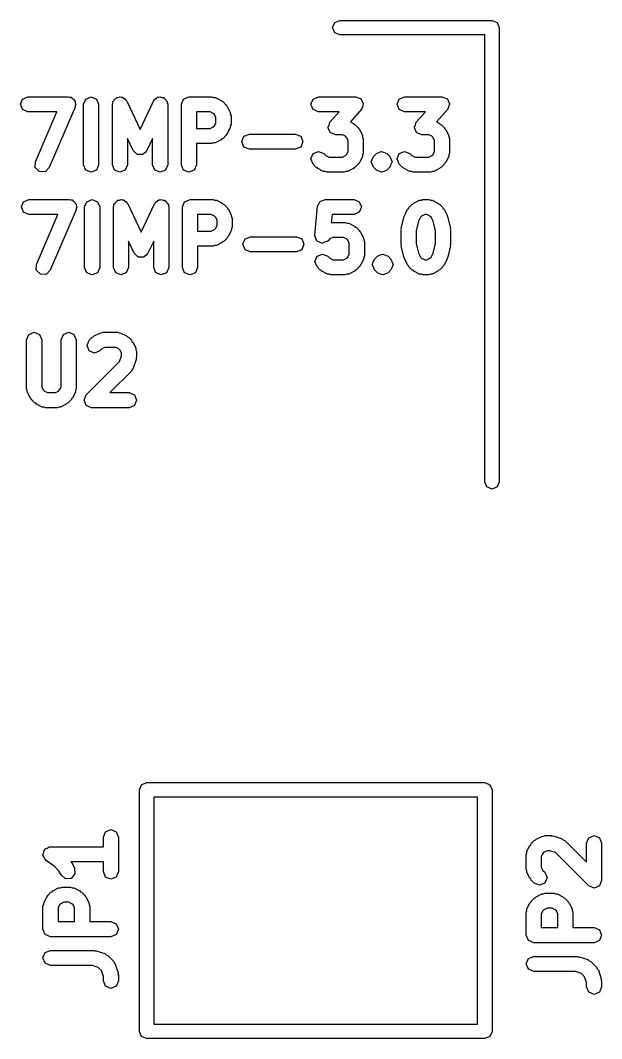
# Model space of a CAD drawing. Extents: x 111.8 to 136.4, y -131 to -94.3.
# Drawn here: x 123.95 to 128.77, y -119.83 to -111.41 of the extents above; entities that cross this region are included whole.
import ezdxf

# ---------------------------------------------------------------- set-up
doc = ezdxf.new("R2010")
doc.units = 0
doc.layers.add('BLACK', color=7, linetype='CONTINUOUS')

msp = doc.modelspace()

# ---------------------------------------------------------------- linework, layer by layer
at = {"layer": 'BLACK', "linetype": 'CONTINUOUS'}
for p, q in [((126.54, -111.465), (126.558, -111.423)), ((126.558, -111.423), (126.6, -111.405)), ((126.6, -111.405), (127.86, -111.405)), ((127.86, -111.405), (127.902, -111.423)), ((127.902, -111.423), (127.92, -111.465)), ((126.558, -111.507), (126.54, -111.465)), ((126.6, -111.525), (126.558, -111.507)), ((127.8, -111.525), (126.6, -111.525)), ((127.8, -115.225), (127.8, -111.525)), ((127.92, -111.465), (127.92, -115.225)), ((123.955, -112.1), (123.973, -112.056)), ((123.973, -112.144), (123.955, -112.1)), ((123.973, -112.056), (124.017, -112.037)), ((124.017, -112.037), (124.351, -112.037)), ((124.351, -112.037), (124.362, -112.042)), ((124.362, -112.042), (124.375, -112.042)), ((124.375, -112.042), (124.384, -112.051)), ((124.384, -112.051), (124.395, -112.056)), ((124.395, -112.056), (124.4, -112.067)), ((124.4, -112.067), (124.409, -112.077)), ((124.409, -112.077), (124.408, -112.089)), ((124.408, -112.089), (124.413, -112.1)), ((124.413, -112.1), (124.408, -112.112)), ((124.408, -112.112), (124.408, -112.124)), ((124.478, -112.1), (124.497, -112.056)), ((124.478, -112.6), (124.478, -112.1)), ((124.497, -112.056), (124.541, -112.037)), ((124.541, -112.037), (124.585, -112.056)), ((124.585, -112.056), (124.603, -112.1)), ((124.603, -112.1), (124.603, -112.6)), ((124.717, -112.1), (124.721, -112.09)), ((124.717, -112.6), (124.717, -112.1)), ((124.72, -112.078), (124.73, -112.068)), ((124.721, -112.09), (124.72, -112.078)), ((124.73, -112.068), (124.735, -112.056)), ((124.735, -112.056), (124.745, -112.051)), ((124.745, -112.051), (124.753, -112.043)), ((124.753, -112.043), (124.766, -112.043)), ((124.766, -112.043), (124.779, -112.037)), ((124.779, -112.037), (124.789, -112.042)), ((124.789, -112.042), (124.8, -112.041)), ((124.8, -112.041), (124.811, -112.05)), ((124.811, -112.05), (124.823, -112.056)), ((124.823, -112.056), (124.828, -112.066)), ((124.828, -112.066), (124.836, -112.073)), ((124.836, -112.073), (124.946, -112.309)), ((124.946, -112.309), (125.056, -112.073)), ((125.056, -112.073), (125.064, -112.066)), ((125.064, -112.066), (125.068, -112.056)), ((125.068, -112.056), (125.081, -112.05)), ((125.081, -112.05), (125.091, -112.041)), ((125.091, -112.041), (125.102, -112.042)), ((125.102, -112.042), (125.112, -112.037)), ((125.112, -112.037), (125.125, -112.043)), ((125.125, -112.043), (125.139, -112.043)), ((125.139, -112.043), (125.146, -112.051)), ((125.146, -112.051), (125.157, -112.056)), ((125.157, -112.056), (125.162, -112.068)), ((125.162, -112.068), (125.171, -112.078)), ((125.171, -112.078), (125.171, -112.09)), ((125.171, -112.09), (125.175, -112.1)), ((125.175, -112.1), (125.175, -112.6)), ((125.288, -112.1), (125.306, -112.056)), ((125.288, -112.6), (125.288, -112.1)), ((125.306, -112.056), (125.351, -112.037)), ((125.351, -112.037), (125.541, -112.037)), ((125.541, -112.037), (125.554, -112.043)), ((125.554, -112.043), (125.569, -112.044)), ((125.569, -112.044), (125.617, -112.068)), ((125.617, -112.068), (125.623, -112.075)), ((125.623, -112.075), (125.633, -112.079)), ((125.633, -112.079), (125.657, -112.103)), ((125.657, -112.103), (125.661, -112.113)), ((125.661, -112.113), (125.668, -112.119)), ((126.359, -112.1), (126.378, -112.056)), ((126.378, -112.144), (126.359, -112.1)), ((126.378, -112.056), (126.422, -112.037)), ((126.422, -112.037), (126.731, -112.037)), ((126.731, -112.037), (126.752, -112.046)), ((126.752, -112.046), (126.773, -112.053)), ((126.773, -112.053), (126.774, -112.055)), ((126.774, -112.055), (126.776, -112.056)), ((126.776, -112.056), (126.784, -112.076)), ((126.784, -112.076), (126.794, -112.096)), ((126.794, -112.1), (126.786, -112.12)), ((126.794, -112.096), (126.793, -112.098)), ((126.793, -112.098), (126.794, -112.1)), ((127.074, -112.1), (127.092, -112.056)), ((127.092, -112.144), (127.074, -112.1)), ((127.092, -112.056), (127.136, -112.037)), ((127.136, -112.037), (127.446, -112.037)), ((127.446, -112.037), (127.466, -112.046)), ((127.466, -112.046), (127.487, -112.053)), ((127.487, -112.053), (127.488, -112.055)), ((127.488, -112.055), (127.49, -112.056)), ((127.49, -112.056), (127.498, -112.076)), ((127.498, -112.076), (127.508, -112.096)), ((127.508, -112.1), (127.5, -112.12)), ((127.508, -112.096), (127.507, -112.098)), ((127.507, -112.098), (127.508, -112.1)), ((124.017, -112.162), (123.973, -112.144)), ((124.256, -112.162), (124.017, -112.162)), ((124.079, -112.575), (124.256, -112.162)), ((124.408, -112.124), (124.194, -112.624)), ((125.526, -112.162), (125.413, -112.162)), ((125.413, -112.162), (125.413, -112.299)), ((125.552, -112.175), (125.526, -112.162)), ((125.561, -112.184), (125.552, -112.175)), ((125.574, -112.21), (125.561, -112.184)), ((125.668, -112.119), (125.692, -112.167)), ((125.692, -112.167), (125.693, -112.182)), ((125.693, -112.182), (125.699, -112.195)), ((125.699, -112.195), (125.699, -112.266)), ((126.422, -112.162), (126.378, -112.144)), ((126.594, -112.162), (126.422, -112.162)), ((126.518, -112.249), (126.594, -112.162)), ((126.779, -112.141), (126.687, -112.246)), ((126.786, -112.12), (126.779, -112.141)), ((127.136, -112.162), (127.092, -112.144)), ((127.308, -112.162), (127.136, -112.162)), ((127.232, -112.249), (127.308, -112.162)), ((127.493, -112.141), (127.401, -112.246)), ((127.5, -112.12), (127.493, -112.141)), ((125.526, -112.299), (125.552, -112.287)), ((125.552, -112.287), (125.561, -112.277)), ((125.561, -112.277), (125.574, -112.252)), ((125.574, -112.252), (125.574, -112.21)), ((125.693, -112.28), (125.692, -112.294)), ((125.699, -112.266), (125.693, -112.28)), ((126.502, -112.29), (126.511, -112.27)), ((126.511, -112.27), (126.518, -112.249)), ((126.687, -112.246), (126.712, -112.258)), ((126.712, -112.258), (126.719, -112.266)), ((126.719, -112.266), (126.728, -112.27)), ((126.728, -112.27), (126.752, -112.294)), ((127.217, -112.29), (127.225, -112.27)), ((127.225, -112.27), (127.232, -112.249)), ((127.401, -112.246), (127.426, -112.258)), ((127.426, -112.258), (127.433, -112.266)), ((127.433, -112.266), (127.442, -112.27)), ((127.442, -112.27), (127.466, -112.294)), ((125.413, -112.299), (125.526, -112.299)), ((125.657, -112.358), (125.633, -112.382)), ((125.661, -112.349), (125.657, -112.358)), ((125.668, -112.342), (125.661, -112.349)), ((125.692, -112.294), (125.668, -112.342)), ((125.788, -112.409), (125.806, -112.365)), ((125.806, -112.365), (125.851, -112.347)), ((125.851, -112.347), (126.231, -112.347)), ((126.231, -112.347), (126.276, -112.365)), ((126.276, -112.365), (126.294, -112.409)), ((126.503, -112.292), (126.502, -112.29)), ((126.502, -112.294), (126.503, -112.292)), ((126.512, -112.314), (126.502, -112.294)), ((126.521, -112.334), (126.512, -112.314)), ((126.523, -112.335), (126.521, -112.334)), ((126.524, -112.337), (126.523, -112.335)), ((126.544, -112.344), (126.524, -112.337)), ((126.565, -112.353), (126.544, -112.344)), ((126.621, -112.353), (126.565, -112.353)), ((126.647, -112.365), (126.621, -112.353)), ((126.656, -112.375), (126.647, -112.365)), ((126.752, -112.294), (126.756, -112.303)), ((126.756, -112.303), (126.764, -112.31)), ((126.764, -112.31), (126.787, -112.358)), ((126.787, -112.358), (126.788, -112.372)), ((127.217, -112.292), (127.217, -112.29)), ((127.217, -112.294), (127.217, -112.292)), ((127.226, -112.314), (127.217, -112.294)), ((127.235, -112.334), (127.226, -112.314)), ((127.237, -112.335), (127.235, -112.334)), ((127.238, -112.337), (127.237, -112.335)), ((127.259, -112.344), (127.238, -112.337)), ((127.279, -112.353), (127.259, -112.344)), ((127.336, -112.353), (127.279, -112.353)), ((127.361, -112.365), (127.336, -112.353)), ((127.371, -112.375), (127.361, -112.365)), ((127.466, -112.294), (127.47, -112.303)), ((127.47, -112.303), (127.478, -112.31)), ((127.478, -112.31), (127.502, -112.358)), ((127.502, -112.358), (127.503, -112.372)), ((124.889, -112.483), (124.842, -112.382)), ((124.842, -112.382), (124.842, -112.6)), ((125.05, -112.382), (125.002, -112.483)), ((125.05, -112.6), (125.05, -112.382)), ((125.541, -112.424), (125.413, -112.424)), ((125.413, -112.424), (125.413, -112.6)), ((125.554, -112.419), (125.541, -112.424)), ((125.569, -112.418), (125.554, -112.419)), ((125.617, -112.394), (125.569, -112.418)), ((125.623, -112.386), (125.617, -112.394)), ((125.633, -112.382), (125.623, -112.386)), ((125.806, -112.454), (125.788, -112.409)), ((125.851, -112.472), (125.806, -112.454)), ((126.276, -112.454), (126.231, -112.472)), ((126.294, -112.409), (126.276, -112.454)), ((126.669, -112.4), (126.656, -112.375)), ((126.669, -112.49), (126.669, -112.4)), ((126.788, -112.372), (126.794, -112.386)), ((126.794, -112.386), (126.794, -112.505)), ((127.383, -112.4), (127.371, -112.375)), ((127.383, -112.49), (127.383, -112.4)), ((127.503, -112.372), (127.508, -112.386)), ((127.508, -112.386), (127.508, -112.505)), ((124.905, -112.498), (124.889, -112.483)), ((124.919, -112.514), (124.905, -112.498)), ((124.922, -112.514), (124.919, -112.514)), ((124.924, -112.516), (124.922, -112.514)), ((124.946, -112.515), (124.924, -112.516)), ((124.967, -112.516), (124.946, -112.515)), ((124.969, -112.514), (124.967, -112.516)), ((124.972, -112.514), (124.969, -112.514)), ((124.987, -112.498), (124.972, -112.514)), ((125.002, -112.483), (124.987, -112.498)), ((126.231, -112.472), (125.851, -112.472)), ((126.359, -112.552), (126.378, -112.508)), ((126.378, -112.508), (126.422, -112.49)), ((126.422, -112.49), (126.466, -112.508)), ((126.466, -112.508), (126.483, -112.525)), ((126.483, -112.525), (126.508, -112.537)), ((126.508, -112.537), (126.621, -112.537)), ((126.621, -112.537), (126.647, -112.525)), ((126.647, -112.525), (126.656, -112.515)), ((126.656, -112.515), (126.669, -112.49)), ((126.787, -112.533), (126.764, -112.58)), ((126.788, -112.518), (126.787, -112.533)), ((126.794, -112.505), (126.788, -112.518)), ((126.868, -112.556), (126.878, -112.532)), ((126.878, -112.532), (126.902, -112.508)), ((126.902, -112.508), (126.927, -112.497)), ((126.902, -112.508), (126.902, -112.508)), ((126.902, -112.508), (126.902, -112.508)), ((126.927, -112.497), (126.946, -112.49)), ((126.946, -112.49), (126.946, -112.49)), ((126.946, -112.49), (126.961, -112.496)), ((126.961, -112.496), (126.99, -112.508)), ((126.99, -112.508), (126.99, -112.508)), ((126.99, -112.508), (127.014, -112.532)), ((127.014, -112.532), (127.014, -112.532)), ((127.014, -112.532), (127.032, -112.576)), ((127.074, -112.552), (127.092, -112.508)), ((127.092, -112.508), (127.136, -112.49)), ((127.136, -112.49), (127.18, -112.508)), ((127.18, -112.508), (127.197, -112.525)), ((127.197, -112.525), (127.222, -112.537)), ((127.222, -112.537), (127.336, -112.537)), ((127.336, -112.537), (127.361, -112.525)), ((127.361, -112.525), (127.371, -112.515)), ((127.371, -112.515), (127.383, -112.49)), ((127.502, -112.533), (127.478, -112.58)), ((127.503, -112.518), (127.502, -112.533)), ((127.508, -112.505), (127.503, -112.518)), ((124.078, -112.623), (124.079, -112.575)), ((124.112, -112.657), (124.078, -112.623)), ((124.194, -112.624), (124.159, -112.658)), ((124.497, -112.644), (124.478, -112.6)), ((124.603, -112.6), (124.585, -112.644)), ((124.735, -112.644), (124.717, -112.6)), ((124.842, -112.6), (124.823, -112.644)), ((125.068, -112.644), (125.05, -112.6)), ((125.175, -112.6), (125.157, -112.644)), ((125.306, -112.644), (125.288, -112.6)), ((125.413, -112.6), (125.395, -112.644)), ((126.378, -112.596), (126.359, -112.552)), ((126.402, -112.62), (126.378, -112.596)), ((126.411, -112.624), (126.402, -112.62)), ((126.418, -112.632), (126.411, -112.624)), ((126.719, -112.624), (126.712, -112.632)), ((126.728, -112.62), (126.719, -112.624)), ((126.752, -112.596), (126.728, -112.62)), ((126.756, -112.587), (126.752, -112.596)), ((126.764, -112.58), (126.756, -112.587)), ((126.859, -112.576), (126.868, -112.556)), ((126.878, -112.62), (126.859, -112.576)), ((126.902, -112.644), (126.878, -112.62)), ((127.014, -112.62), (126.99, -112.644)), ((127.02, -112.604), (127.014, -112.62)), ((127.014, -112.62), (127.014, -112.62)), ((127.014, -112.62), (127.014, -112.62)), ((127.032, -112.576), (127.02, -112.604)), ((127.092, -112.596), (127.074, -112.552)), ((127.116, -112.62), (127.092, -112.596)), ((127.125, -112.624), (127.116, -112.62)), ((127.132, -112.632), (127.125, -112.624)), ((127.433, -112.624), (127.426, -112.632)), ((127.442, -112.62), (127.433, -112.624)), ((127.466, -112.596), (127.442, -112.62)), ((127.47, -112.587), (127.466, -112.596)), ((127.478, -112.58), (127.47, -112.587)), ((124.159, -112.658), (124.112, -112.657)), ((124.541, -112.662), (124.497, -112.644)), ((124.585, -112.644), (124.541, -112.662)), ((124.779, -112.662), (124.735, -112.644)), ((124.823, -112.644), (124.779, -112.662)), ((125.112, -112.662), (125.068, -112.644)), ((125.157, -112.644), (125.112, -112.662)), ((125.351, -112.662), (125.306, -112.644)), ((125.395, -112.644), (125.351, -112.662)), ((126.465, -112.656), (126.418, -112.632)), ((126.48, -112.657), (126.465, -112.656)), ((126.493, -112.662), (126.48, -112.657)), ((126.636, -112.662), (126.493, -112.662)), ((126.65, -112.657), (126.636, -112.662)), ((126.664, -112.656), (126.65, -112.657)), ((126.712, -112.632), (126.664, -112.656)), ((126.927, -112.655), (126.902, -112.644)), ((126.946, -112.662), (126.927, -112.655)), ((126.964, -112.655), (126.946, -112.662)), ((126.946, -112.662), (126.946, -112.662)), ((126.946, -112.662), (126.946, -112.662)), ((126.99, -112.644), (126.964, -112.655)), ((127.18, -112.656), (127.132, -112.632)), ((127.194, -112.657), (127.18, -112.656)), ((127.208, -112.662), (127.194, -112.657)), ((127.351, -112.662), (127.208, -112.662)), ((127.364, -112.657), (127.351, -112.662)), ((127.378, -112.656), (127.364, -112.657)), ((127.426, -112.632), (127.378, -112.656)), ((123.964, -112.95), (123.982, -112.906)), ((123.982, -112.994), (123.964, -112.95)), ((123.982, -112.906), (124.026, -112.887)), ((124.026, -112.887), (124.36, -112.887)), ((124.36, -112.887), (124.371, -112.892)), ((124.371, -112.892), (124.384, -112.892)), ((124.384, -112.892), (124.393, -112.901)), ((124.393, -112.901), (124.404, -112.906)), ((124.404, -112.906), (124.409, -112.917)), ((124.409, -112.917), (124.418, -112.927)), ((124.418, -112.927), (124.417, -112.939)), ((124.417, -112.939), (124.422, -112.95)), ((124.422, -112.95), (124.417, -112.962)), ((124.487, -112.95), (124.506, -112.906)), ((124.487, -113.45), (124.487, -112.95)), ((124.506, -112.906), (124.55, -112.887)), ((124.55, -112.887), (124.594, -112.906)), ((124.594, -112.906), (124.612, -112.95)), ((124.612, -112.95), (124.612, -113.45)), ((124.726, -112.95), (124.73, -112.94)), ((124.726, -113.45), (124.726, -112.95)), ((124.729, -112.928), (124.739, -112.918)), ((124.73, -112.94), (124.729, -112.928)), ((124.739, -112.918), (124.744, -112.906)), ((124.744, -112.906), (124.754, -112.901)), ((124.754, -112.901), (124.762, -112.893)), ((124.762, -112.893), (124.775, -112.893)), ((124.775, -112.893), (124.788, -112.887)), ((124.788, -112.887), (124.798, -112.892)), ((124.798, -112.892), (124.809, -112.891)), ((124.809, -112.891), (124.82, -112.9)), ((124.82, -112.9), (124.832, -112.906)), ((124.832, -112.906), (124.837, -112.916)), ((124.837, -112.916), (124.845, -112.923)), ((124.845, -112.923), (124.955, -113.159)), ((124.955, -113.159), (125.065, -112.923)), ((125.065, -112.923), (125.073, -112.916)), ((125.073, -112.916), (125.077, -112.906)), ((125.077, -112.906), (125.09, -112.9)), ((125.09, -112.9), (125.1, -112.891)), ((125.1, -112.891), (125.111, -112.892)), ((125.111, -112.892), (125.121, -112.887)), ((125.121, -112.887), (125.134, -112.893)), ((125.134, -112.893), (125.148, -112.893)), ((125.148, -112.893), (125.155, -112.901)), ((125.155, -112.901), (125.166, -112.906)), ((125.166, -112.906), (125.171, -112.918)), ((125.171, -112.918), (125.18, -112.928)), ((125.18, -112.928), (125.18, -112.94)), ((125.18, -112.94), (125.184, -112.95)), ((125.184, -112.95), (125.184, -113.45)), ((125.297, -112.95), (125.315, -112.906)), ((125.297, -113.45), (125.297, -112.95)), ((125.315, -112.906), (125.36, -112.887)), ((125.36, -112.887), (125.55, -112.887)), ((125.55, -112.887), (125.563, -112.893)), ((125.563, -112.893), (125.578, -112.894)), ((125.578, -112.894), (125.626, -112.918)), ((125.626, -112.918), (125.632, -112.925)), ((125.632, -112.925), (125.642, -112.929)), ((125.642, -112.929), (125.666, -112.953)), ((125.666, -112.953), (125.67, -112.963)), ((126.393, -113.182), (126.416, -112.944)), ((126.416, -112.944), (126.426, -112.925)), ((126.426, -112.925), (126.434, -112.906)), ((126.434, -112.906), (126.437, -112.904)), ((126.437, -112.904), (126.439, -112.901)), ((126.439, -112.901), (126.459, -112.895)), ((126.459, -112.895), (126.479, -112.887)), ((126.479, -112.887), (126.717, -112.887)), ((126.717, -112.887), (126.761, -112.906)), ((126.761, -112.906), (126.779, -112.95)), ((126.779, -112.95), (126.761, -112.994)), ((127.169, -112.963), (127.172, -112.953)), ((127.172, -112.953), (127.196, -112.929)), ((127.196, -112.929), (127.206, -112.925)), ((127.206, -112.925), (127.213, -112.918)), ((127.213, -112.918), (127.26, -112.894)), ((127.26, -112.894), (127.275, -112.893)), ((127.275, -112.893), (127.288, -112.887)), ((127.288, -112.887), (127.336, -112.887)), ((127.336, -112.887), (127.349, -112.893)), ((127.349, -112.893), (127.364, -112.894)), ((127.364, -112.894), (127.411, -112.918)), ((127.411, -112.918), (127.418, -112.925)), ((127.418, -112.925), (127.428, -112.929)), ((127.428, -112.929), (127.451, -112.953)), ((127.451, -112.953), (127.455, -112.963)), ((124.026, -113.012), (123.982, -112.994)), ((124.265, -113.012), (124.026, -113.012)), ((124.088, -113.425), (124.265, -113.012)), ((124.417, -112.974), (124.203, -113.474)), ((124.417, -112.962), (124.417, -112.974)), ((125.535, -113.012), (125.422, -113.012)), ((125.422, -113.012), (125.422, -113.149)), ((125.561, -113.025), (125.535, -113.012)), ((125.57, -113.034), (125.561, -113.025)), ((125.583, -113.06), (125.57, -113.034)), ((125.67, -112.963), (125.677, -112.969)), ((125.677, -112.969), (125.701, -113.017)), ((125.701, -113.017), (125.702, -113.032)), ((125.702, -113.032), (125.708, -113.045)), ((125.708, -113.045), (125.708, -113.116)), ((126.535, -113.012), (126.529, -113.078)), ((126.717, -113.012), (126.535, -113.012)), ((126.761, -112.994), (126.717, -113.012)), ((127.108, -113.125), (127.132, -113.03)), ((127.132, -113.03), (127.136, -113.024)), ((127.136, -113.024), (127.137, -113.017)), ((127.137, -113.017), (127.161, -112.969)), ((127.161, -112.969), (127.169, -112.963)), ((127.268, -113.034), (127.252, -113.067)), ((127.277, -113.025), (127.268, -113.034)), ((127.303, -113.012), (127.277, -113.025)), ((127.321, -113.012), (127.303, -113.012)), ((127.346, -113.025), (127.321, -113.012)), ((127.356, -113.034), (127.346, -113.025)), ((127.372, -113.067), (127.356, -113.034)), ((127.455, -112.963), (127.463, -112.969)), ((127.463, -112.969), (127.487, -113.017)), ((127.487, -113.017), (127.487, -113.024)), ((127.487, -113.024), (127.492, -113.03)), ((127.492, -113.03), (127.515, -113.125)), ((125.561, -113.137), (125.57, -113.127)), ((125.57, -113.127), (125.583, -113.102)), ((125.583, -113.102), (125.583, -113.06)), ((125.702, -113.13), (125.701, -113.144)), ((125.708, -113.116), (125.702, -113.13)), ((126.529, -113.078), (126.645, -113.078)), ((126.645, -113.078), (126.659, -113.083)), ((126.659, -113.083), (126.673, -113.084)), ((126.673, -113.084), (126.721, -113.108)), ((126.721, -113.108), (126.728, -113.116)), ((126.728, -113.116), (126.737, -113.12)), ((126.737, -113.12), (126.761, -113.144)), ((127.11, -113.133), (127.108, -113.125)), ((127.252, -113.067), (127.232, -113.148)), ((127.392, -113.148), (127.372, -113.067)), ((127.515, -113.125), (127.514, -113.133)), ((125.422, -113.149), (125.535, -113.149)), ((125.535, -113.149), (125.561, -113.137)), ((125.666, -113.208), (125.642, -113.232)), ((125.67, -113.199), (125.666, -113.208)), ((125.677, -113.192), (125.67, -113.199)), ((125.701, -113.144), (125.677, -113.192)), ((125.815, -113.215), (125.86, -113.197)), ((125.86, -113.197), (126.24, -113.197)), ((126.24, -113.197), (126.285, -113.215)), ((126.392, -113.188), (126.394, -113.185)), ((126.4, -113.207), (126.392, -113.188)), ((126.394, -113.185), (126.393, -113.182)), ((126.406, -113.227), (126.4, -113.207)), ((126.541, -113.203), (126.516, -113.215)), ((126.63, -113.203), (126.541, -113.203)), ((126.656, -113.215), (126.63, -113.203)), ((126.761, -113.144), (126.765, -113.153)), ((126.765, -113.153), (126.773, -113.16)), ((126.773, -113.16), (126.796, -113.208)), ((126.796, -113.208), (126.797, -113.222)), ((127.107, -113.14), (127.11, -113.133)), ((127.107, -113.259), (127.107, -113.14)), ((127.232, -113.148), (127.232, -113.252)), ((127.392, -113.252), (127.392, -113.148)), ((127.514, -113.133), (127.517, -113.14)), ((127.517, -113.14), (127.517, -113.259)), ((124.898, -113.333), (124.851, -113.232)), ((124.851, -113.232), (124.851, -113.45)), ((125.059, -113.232), (125.011, -113.333)), ((125.059, -113.45), (125.059, -113.232)), ((125.55, -113.274), (125.422, -113.274)), ((125.422, -113.274), (125.422, -113.45)), ((125.563, -113.269), (125.55, -113.274)), ((125.578, -113.268), (125.563, -113.269)), ((125.626, -113.244), (125.578, -113.268)), ((125.632, -113.236), (125.626, -113.244)), ((125.642, -113.232), (125.632, -113.236)), ((125.797, -113.259), (125.815, -113.215)), ((125.815, -113.304), (125.797, -113.259)), ((126.285, -113.215), (126.303, -113.259)), ((126.303, -113.259), (126.285, -113.304)), ((126.409, -113.229), (126.406, -113.227)), ((126.411, -113.232), (126.409, -113.229)), ((126.43, -113.24), (126.411, -113.232)), ((126.449, -113.25), (126.43, -113.24)), ((126.452, -113.249), (126.449, -113.25)), ((126.455, -113.25), (126.452, -113.249)), ((126.474, -113.242), (126.455, -113.25)), ((126.494, -113.236), (126.474, -113.242)), ((126.496, -113.233), (126.494, -113.236)), ((126.499, -113.232), (126.496, -113.233)), ((126.516, -113.215), (126.499, -113.232)), ((126.665, -113.225), (126.656, -113.215)), ((126.678, -113.25), (126.665, -113.225)), ((126.678, -113.34), (126.678, -113.25)), ((126.797, -113.222), (126.803, -113.236)), ((126.803, -113.236), (126.803, -113.355)), ((127.11, -113.267), (127.107, -113.259)), ((127.108, -113.274), (127.11, -113.267)), ((127.132, -113.37), (127.108, -113.274)), ((127.232, -113.252), (127.252, -113.333)), ((127.372, -113.333), (127.392, -113.252)), ((127.515, -113.274), (127.492, -113.37)), ((127.517, -113.259), (127.514, -113.267)), ((127.514, -113.267), (127.515, -113.274)), ((124.914, -113.348), (124.898, -113.333)), ((124.928, -113.364), (124.914, -113.348)), ((124.931, -113.364), (124.928, -113.364)), ((124.933, -113.366), (124.931, -113.364)), ((124.955, -113.365), (124.933, -113.366)), ((124.976, -113.366), (124.955, -113.365)), ((124.978, -113.364), (124.976, -113.366)), ((124.981, -113.364), (124.978, -113.364)), ((124.996, -113.348), (124.981, -113.364)), ((125.011, -113.333), (124.996, -113.348)), ((125.86, -113.322), (125.815, -113.304)), ((126.24, -113.322), (125.86, -113.322)), ((126.285, -113.304), (126.24, -113.322)), ((126.392, -113.402), (126.411, -113.358)), ((126.411, -113.358), (126.455, -113.34)), ((126.455, -113.34), (126.499, -113.358)), ((126.499, -113.358), (126.516, -113.375)), ((126.516, -113.375), (126.541, -113.387)), ((126.63, -113.387), (126.656, -113.375)), ((126.656, -113.375), (126.665, -113.365)), ((126.665, -113.365), (126.678, -113.34)), ((126.796, -113.383), (126.773, -113.43)), ((126.797, -113.368), (126.796, -113.383)), ((126.803, -113.355), (126.797, -113.368)), ((126.877, -113.406), (126.887, -113.382)), ((126.887, -113.382), (126.911, -113.358)), ((126.911, -113.358), (126.936, -113.347)), ((126.911, -113.358), (126.911, -113.358)), ((126.911, -113.358), (126.911, -113.358)), ((126.936, -113.347), (126.955, -113.34)), ((126.955, -113.34), (126.955, -113.34)), ((126.955, -113.34), (126.97, -113.346)), ((126.97, -113.346), (126.999, -113.358)), ((126.999, -113.358), (126.999, -113.358)), ((126.999, -113.358), (127.023, -113.382)), ((127.023, -113.382), (127.023, -113.382)), ((127.023, -113.382), (127.041, -113.426)), ((127.136, -113.375), (127.132, -113.37)), ((127.137, -113.383), (127.136, -113.375)), ((127.161, -113.43), (127.137, -113.383)), ((127.252, -113.333), (127.268, -113.365)), ((127.268, -113.365), (127.277, -113.375)), ((127.277, -113.375), (127.303, -113.387)), ((127.321, -113.387), (127.346, -113.375)), ((127.346, -113.375), (127.356, -113.365)), ((127.356, -113.365), (127.372, -113.333)), ((127.487, -113.383), (127.463, -113.43)), ((127.492, -113.37), (127.487, -113.375)), ((127.487, -113.375), (127.487, -113.383)), ((124.087, -113.473), (124.088, -113.425)), ((124.506, -113.494), (124.487, -113.45)), ((124.612, -113.45), (124.594, -113.494)), ((124.744, -113.494), (124.726, -113.45)), ((124.851, -113.45), (124.832, -113.494)), ((125.077, -113.494), (125.059, -113.45)), ((125.184, -113.45), (125.166, -113.494)), ((125.315, -113.494), (125.297, -113.45)), ((125.422, -113.45), (125.404, -113.494)), ((126.411, -113.446), (126.392, -113.402)), ((126.434, -113.47), (126.411, -113.446)), ((126.541, -113.387), (126.63, -113.387)), ((126.761, -113.446), (126.737, -113.47)), ((126.765, -113.437), (126.761, -113.446)), ((126.773, -113.43), (126.765, -113.437)), ((126.868, -113.426), (126.873, -113.415)), ((126.87, -113.43), (126.868, -113.426)), ((126.887, -113.47), (126.87, -113.43)), ((126.873, -113.415), (126.877, -113.406)), ((127.029, -113.454), (127.023, -113.47)), ((127.041, -113.426), (127.029, -113.454)), ((127.169, -113.437), (127.161, -113.43)), ((127.172, -113.446), (127.169, -113.437)), ((127.196, -113.47), (127.172, -113.446)), ((127.303, -113.387), (127.321, -113.387)), ((127.451, -113.446), (127.428, -113.47)), ((127.455, -113.437), (127.451, -113.446)), ((127.463, -113.43), (127.455, -113.437)), ((124.121, -113.507), (124.087, -113.473)), ((124.168, -113.508), (124.121, -113.507)), ((124.203, -113.474), (124.168, -113.508)), ((124.55, -113.512), (124.506, -113.494)), ((124.594, -113.494), (124.55, -113.512)), ((124.788, -113.512), (124.744, -113.494)), ((124.832, -113.494), (124.788, -113.512)), ((125.121, -113.512), (125.077, -113.494)), ((125.166, -113.494), (125.121, -113.512)), ((125.36, -113.512), (125.315, -113.494)), ((125.404, -113.494), (125.36, -113.512)), ((126.444, -113.474), (126.434, -113.47)), ((126.451, -113.482), (126.444, -113.474)), ((126.498, -113.506), (126.451, -113.482)), ((126.513, -113.507), (126.498, -113.506)), ((126.526, -113.512), (126.513, -113.507)), ((126.645, -113.512), (126.526, -113.512)), ((126.659, -113.507), (126.645, -113.512)), ((126.673, -113.506), (126.659, -113.507)), ((126.721, -113.482), (126.673, -113.506)), ((126.728, -113.474), (126.721, -113.482)), ((126.737, -113.47), (126.728, -113.474)), ((126.911, -113.494), (126.887, -113.47)), ((126.936, -113.505), (126.911, -113.494)), ((126.911, -113.494), (126.911, -113.494)), ((126.955, -113.512), (126.936, -113.505)), ((126.973, -113.505), (126.955, -113.512)), ((126.955, -113.512), (126.955, -113.512)), ((126.955, -113.512), (126.955, -113.512)), ((126.999, -113.494), (126.973, -113.505)), ((127.023, -113.47), (126.999, -113.494)), ((127.023, -113.47), (127.023, -113.47)), ((127.023, -113.47), (127.023, -113.47)), ((127.206, -113.474), (127.196, -113.47)), ((127.213, -113.482), (127.206, -113.474)), ((127.26, -113.506), (127.213, -113.482)), ((127.275, -113.507), (127.26, -113.506)), ((127.288, -113.512), (127.275, -113.507)), ((127.336, -113.512), (127.288, -113.512)), ((127.349, -113.507), (127.336, -113.512)), ((127.364, -113.506), (127.349, -113.507)), ((127.411, -113.482), (127.364, -113.506)), ((127.418, -113.474), (127.411, -113.482)), ((127.428, -113.47), (127.418, -113.474)), ((124.007, -114.05), (124.025, -114.006)), ((124.007, -114.455), (124.007, -114.05)), ((124.025, -114.006), (124.069, -113.987)), ((124.069, -113.987), (124.113, -114.006)), ((124.113, -114.006), (124.132, -114.05)), ((124.132, -114.05), (124.132, -114.44)), ((124.292, -114.05), (124.311, -114.006)), ((124.292, -114.44), (124.292, -114.05)), ((124.311, -114.006), (124.355, -113.987)), ((124.355, -113.987), (124.399, -114.006)), ((124.399, -114.006), (124.417, -114.05)), ((124.417, -114.05), (124.417, -114.455)), ((124.507, -114.097), (124.525, -114.053)), ((124.525, -114.053), (124.549, -114.029)), ((124.549, -114.029), (124.558, -114.025)), ((124.558, -114.025), (124.565, -114.018)), ((124.565, -114.018), (124.613, -113.994)), ((124.613, -113.994), (124.627, -113.993)), ((124.627, -113.993), (124.64, -113.987)), ((124.64, -113.987), (124.76, -113.987)), ((124.76, -113.987), (124.773, -113.993)), ((124.773, -113.993), (124.787, -113.994)), ((124.787, -113.994), (124.835, -114.018)), ((124.835, -114.018), (124.842, -114.025)), ((124.842, -114.025), (124.851, -114.029)), ((124.851, -114.029), (124.875, -114.053)), ((124.875, -114.053), (124.879, -114.063)), ((124.525, -114.142), (124.507, -114.097)), ((124.569, -114.16), (124.525, -114.142)), ((124.613, -114.142), (124.569, -114.16)), ((124.63, -114.125), (124.613, -114.142)), ((124.655, -114.112), (124.63, -114.125)), ((124.745, -114.112), (124.655, -114.112)), ((124.77, -114.125), (124.745, -114.112)), ((124.78, -114.134), (124.77, -114.125)), ((124.792, -114.16), (124.78, -114.134)), ((124.879, -114.063), (124.887, -114.069)), ((124.887, -114.069), (124.911, -114.117)), ((124.911, -114.117), (124.912, -114.132)), ((124.912, -114.132), (124.917, -114.145)), ((124.776, -114.23), (124.792, -114.183)), ((124.792, -114.183), (124.792, -114.16)), ((124.914, -114.212), (124.89, -114.284)), ((124.917, -114.193), (124.913, -114.202)), ((124.913, -114.202), (124.914, -114.212)), ((124.917, -114.145), (124.917, -114.193)), ((124.501, -114.506), (124.776, -114.23)), ((124.875, -114.308), (124.696, -114.487)), ((124.881, -114.295), (124.875, -114.308)), ((124.89, -114.284), (124.881, -114.295)), ((124.012, -114.468), (124.007, -114.455)), ((124.013, -114.483), (124.012, -114.468)), ((124.132, -114.44), (124.144, -114.465)), ((124.144, -114.465), (124.154, -114.475)), ((124.154, -114.475), (124.179, -114.487)), ((124.245, -114.487), (124.27, -114.475)), ((124.27, -114.475), (124.28, -114.465)), ((124.28, -114.465), (124.292, -114.44)), ((124.412, -114.468), (124.411, -114.483)), ((124.417, -114.455), (124.412, -114.468)), ((124.037, -114.53), (124.013, -114.483)), ((124.045, -114.537), (124.037, -114.53)), ((124.049, -114.546), (124.045, -114.537)), ((124.072, -114.57), (124.049, -114.546)), ((124.179, -114.487), (124.245, -114.487)), ((124.375, -114.546), (124.351, -114.57)), ((124.379, -114.537), (124.375, -114.546)), ((124.387, -114.53), (124.379, -114.537)), ((124.411, -114.483), (124.387, -114.53)), ((124.483, -114.55), (124.501, -114.506)), ((124.501, -114.594), (124.483, -114.55)), ((124.696, -114.487), (124.855, -114.487)), ((124.855, -114.487), (124.899, -114.506)), ((124.899, -114.506), (124.917, -114.55)), ((124.917, -114.55), (124.899, -114.594)), ((124.082, -114.574), (124.072, -114.57)), ((124.089, -114.582), (124.082, -114.574)), ((124.136, -114.606), (124.089, -114.582)), ((124.151, -114.607), (124.136, -114.606)), ((124.164, -114.612), (124.151, -114.607)), ((124.26, -114.612), (124.164, -114.612)), ((124.273, -114.607), (124.26, -114.612)), ((124.287, -114.606), (124.273, -114.607)), ((124.335, -114.582), (124.287, -114.606)), ((124.342, -114.574), (124.335, -114.582)), ((124.351, -114.57), (124.342, -114.574)), ((124.545, -114.612), (124.501, -114.594)), ((124.855, -114.612), (124.545, -114.612)), ((124.899, -114.594), (124.855, -114.612)), ((127.818, -115.267), (127.8, -115.225)), ((127.92, -115.225), (127.902, -115.267)), ((127.86, -115.285), (127.818, -115.267)), ((127.902, -115.267), (127.86, -115.285)), ((124.94, -117.775), (124.958, -117.733)), ((124.958, -117.733), (125, -117.715)), ((125, -117.715), (127.8, -117.715)), ((127.8, -117.715), (127.842, -117.733)), ((127.842, -117.733), (127.86, -117.775)), ((124.94, -119.775), (124.94, -117.775)), ((125.06, -117.835), (125.06, -119.715)), ((127.74, -117.835), (125.06, -117.835)), ((127.74, -119.715), (127.74, -117.835)), ((127.86, -117.775), (127.86, -119.775)), ((124.661, -118.122), (124.705, -118.104)), ((124.705, -118.104), (124.749, -118.122)), ((124.642, -118.167), (124.661, -118.122)), ((124.642, -118.247), (124.642, -118.167)), ((124.749, -118.122), (124.767, -118.167)), ((124.767, -118.167), (124.767, -118.452)), ((128.218, -118.192), (128.224, -118.185)), ((128.224, -118.185), (128.272, -118.161)), ((128.272, -118.161), (128.287, -118.16)), ((128.287, -118.16), (128.3, -118.154)), ((128.3, -118.154), (128.348, -118.154)), ((128.348, -118.154), (128.357, -118.158)), ((128.357, -118.158), (128.367, -118.157)), ((128.367, -118.157), (128.439, -118.181)), ((128.439, -118.181), (128.45, -118.191)), ((128.642, -118.217), (128.661, -118.172)), ((128.661, -118.172), (128.705, -118.154)), ((128.705, -118.154), (128.749, -118.172)), ((128.749, -118.172), (128.767, -118.217)), ((124.153, -118.275), (124.158, -118.271)), ((124.158, -118.271), (124.161, -118.265)), ((124.161, -118.265), (124.177, -118.258)), ((124.177, -118.258), (124.193, -118.248)), ((124.193, -118.248), (124.199, -118.249)), ((124.199, -118.249), (124.205, -118.247)), ((124.205, -118.247), (124.642, -118.247)), ((128.149, -118.284), (128.173, -118.236)), ((128.173, -118.236), (128.18, -118.23)), ((128.18, -118.23), (128.184, -118.22)), ((128.184, -118.22), (128.208, -118.196)), ((128.208, -118.196), (128.218, -118.192)), ((128.45, -118.191), (128.463, -118.196)), ((128.463, -118.196), (128.642, -118.375)), ((128.642, -118.375), (128.642, -118.217)), ((128.767, -118.217), (128.767, -118.526)), ((124.142, -118.31), (124.149, -118.293)), ((124.145, -118.315), (124.142, -118.31)), ((124.144, -118.322), (124.145, -118.315)), ((124.154, -118.337), (124.144, -118.322)), ((124.149, -118.293), (124.153, -118.275)), ((124.161, -118.354), (124.154, -118.337)), ((124.167, -118.356), (124.161, -118.354)), ((124.17, -118.362), (124.167, -118.356)), ((128.142, -118.312), (128.148, -118.298)), ((128.142, -118.431), (128.142, -118.312)), ((128.148, -118.298), (128.149, -118.284)), ((128.28, -118.301), (128.267, -118.327)), ((128.267, -118.327), (128.267, -118.416)), ((128.289, -118.292), (128.28, -118.301)), ((128.315, -118.279), (128.289, -118.292)), ((128.338, -118.279), (128.315, -118.279)), ((128.385, -118.295), (128.338, -118.279)), ((128.661, -118.57), (128.385, -118.295)), ((124.236, -118.406), (124.17, -118.362)), ((124.272, -118.442), (124.236, -118.406)), ((124.642, -118.372), (124.374, -118.372)), ((124.374, -118.372), (124.38, -118.377)), ((124.38, -118.377), (124.404, -118.424)), ((124.404, -118.424), (124.407, -118.472)), ((124.642, -118.452), (124.642, -118.372)), ((128.148, -118.444), (128.142, -118.431)), ((128.267, -118.416), (128.28, -118.442)), ((124.292, -118.48), (124.272, -118.442)), ((124.328, -118.512), (124.292, -118.48)), ((124.376, -118.508), (124.328, -118.512)), ((124.407, -118.472), (124.376, -118.508)), ((124.661, -118.497), (124.642, -118.452)), ((124.705, -118.515), (124.661, -118.497)), ((124.749, -118.497), (124.705, -118.515)), ((124.767, -118.452), (124.749, -118.497)), ((128.149, -118.459), (128.148, -118.444)), ((128.173, -118.507), (128.149, -118.459)), ((128.18, -118.513), (128.173, -118.507)), ((128.184, -118.523), (128.18, -118.513)), ((128.208, -118.547), (128.184, -118.523)), ((128.28, -118.442), (128.297, -118.458)), ((128.297, -118.458), (128.315, -118.502)), ((128.315, -118.502), (128.297, -118.547)), ((124.224, -118.611), (124.272, -118.587)), ((124.272, -118.587), (124.287, -118.586)), ((124.287, -118.586), (124.3, -118.58)), ((124.3, -118.58), (124.371, -118.58)), ((124.371, -118.58), (124.385, -118.586)), ((124.385, -118.586), (124.399, -118.587)), ((124.399, -118.587), (124.447, -118.611)), ((128.252, -118.565), (128.208, -118.547)), ((128.297, -118.547), (128.252, -118.565)), ((128.705, -118.589), (128.661, -118.57)), ((128.749, -118.57), (128.705, -118.589)), ((128.767, -118.526), (128.749, -118.57)), ((124.149, -118.71), (124.173, -118.663)), ((124.173, -118.663), (124.18, -118.656)), ((124.18, -118.656), (124.184, -118.646)), ((124.184, -118.646), (124.208, -118.622)), ((124.208, -118.622), (124.218, -118.619)), ((124.218, -118.619), (124.224, -118.611)), ((124.447, -118.611), (124.454, -118.619)), ((124.454, -118.619), (124.463, -118.622)), ((124.463, -118.622), (124.487, -118.646)), ((124.487, -118.646), (124.491, -118.656)), ((124.491, -118.656), (124.499, -118.663)), ((124.499, -118.663), (124.523, -118.71)), ((128.184, -118.696), (128.208, -118.672)), ((128.208, -118.672), (128.218, -118.669)), ((128.218, -118.669), (128.224, -118.661)), ((128.224, -118.661), (128.272, -118.637)), ((128.272, -118.637), (128.287, -118.636)), ((128.287, -118.636), (128.3, -118.63)), ((128.3, -118.63), (128.371, -118.63)), ((128.371, -118.63), (128.385, -118.636)), ((128.385, -118.636), (128.399, -118.637)), ((128.399, -118.637), (128.447, -118.661)), ((128.447, -118.661), (128.454, -118.669)), ((128.454, -118.669), (128.463, -118.672)), ((128.463, -118.672), (128.487, -118.696)), ((124.142, -118.738), (124.148, -118.725)), ((124.142, -118.929), (124.142, -118.738)), ((124.148, -118.725), (124.149, -118.71)), ((124.28, -118.727), (124.267, -118.753)), ((124.267, -118.753), (124.267, -118.866)), ((124.289, -118.718), (124.28, -118.727)), ((124.315, -118.705), (124.289, -118.718)), ((124.357, -118.705), (124.315, -118.705)), ((124.382, -118.718), (124.357, -118.705)), ((124.392, -118.727), (124.382, -118.718)), ((124.404, -118.753), (124.392, -118.727)), ((124.404, -118.866), (124.404, -118.753)), ((124.523, -118.71), (124.524, -118.725)), ((124.524, -118.725), (124.529, -118.738)), ((124.529, -118.738), (124.529, -118.866)), ((128.142, -118.788), (128.148, -118.775)), ((128.148, -118.775), (128.149, -118.76)), ((128.149, -118.76), (128.173, -118.713)), ((128.173, -118.713), (128.18, -118.706)), ((128.18, -118.706), (128.184, -118.696)), ((128.28, -118.777), (128.267, -118.803)), ((128.289, -118.768), (128.28, -118.777)), ((128.315, -118.755), (128.289, -118.768)), ((128.357, -118.755), (128.315, -118.755)), ((128.382, -118.768), (128.357, -118.755)), ((128.392, -118.777), (128.382, -118.768)), ((128.404, -118.803), (128.392, -118.777)), ((128.487, -118.696), (128.491, -118.706)), ((128.491, -118.706), (128.499, -118.713)), ((128.499, -118.713), (128.523, -118.76)), ((128.523, -118.76), (128.524, -118.775)), ((128.524, -118.775), (128.529, -118.788)), ((128.142, -118.979), (128.142, -118.788)), ((128.267, -118.803), (128.267, -118.916)), ((128.404, -118.916), (128.404, -118.803)), ((128.529, -118.788), (128.529, -118.916)), ((124.161, -118.973), (124.142, -118.929)), ((124.142, -118.929), (124.142, -118.929)), ((124.267, -118.866), (124.404, -118.866)), ((124.529, -118.866), (124.705, -118.866)), ((124.705, -118.866), (124.749, -118.884)), ((124.749, -118.884), (124.767, -118.929)), ((124.767, -118.929), (124.749, -118.973)), ((128.267, -118.916), (128.404, -118.916)), ((128.529, -118.916), (128.705, -118.916)), ((128.705, -118.916), (128.749, -118.934)), ((128.749, -118.934), (128.767, -118.979)), ((124.205, -118.991), (124.161, -118.973)), ((124.467, -118.991), (124.205, -118.991)), ((124.705, -118.991), (124.467, -118.991)), ((124.749, -118.973), (124.705, -118.991)), ((128.161, -119.023), (128.142, -118.979)), ((128.205, -119.041), (128.161, -119.023)), ((128.749, -119.023), (128.705, -119.041)), ((128.767, -118.979), (128.749, -119.023)), ((124.161, -119.122), (124.205, -119.104)), ((124.205, -119.104), (124.562, -119.104)), ((124.562, -119.104), (124.571, -119.108)), ((124.571, -119.108), (124.582, -119.107)), ((124.582, -119.107), (124.653, -119.131)), ((128.467, -119.041), (128.205, -119.041)), ((128.705, -119.041), (128.467, -119.041)), ((124.142, -119.167), (124.161, -119.122)), ((124.161, -119.211), (124.142, -119.167)), ((124.653, -119.131), (124.664, -119.141)), ((124.664, -119.141), (124.678, -119.146)), ((124.678, -119.146), (124.725, -119.194)), ((124.725, -119.194), (124.731, -119.207)), ((128.142, -119.217), (128.161, -119.172)), ((128.161, -119.172), (128.205, -119.154)), ((128.205, -119.154), (128.562, -119.154)), ((128.562, -119.154), (128.571, -119.158)), ((128.571, -119.158), (128.582, -119.157)), ((128.582, -119.157), (128.653, -119.181)), ((128.653, -119.181), (128.664, -119.191)), ((128.664, -119.191), (128.678, -119.196)), ((128.678, -119.196), (128.725, -119.244)), ((124.205, -119.229), (124.161, -119.211)), ((124.552, -119.229), (124.205, -119.229)), ((124.6, -119.245), (124.552, -119.229)), ((124.626, -119.272), (124.6, -119.245)), ((124.642, -119.32), (124.626, -119.272)), ((124.731, -119.207), (124.74, -119.218)), ((124.74, -119.218), (124.764, -119.29)), ((128.161, -119.261), (128.142, -119.217)), ((128.205, -119.279), (128.161, -119.261)), ((128.552, -119.279), (128.205, -119.279)), ((128.6, -119.295), (128.552, -119.279)), ((128.725, -119.244), (128.731, -119.257)), ((128.731, -119.257), (128.74, -119.268)), ((128.74, -119.268), (128.764, -119.34)), ((124.642, -119.357), (124.642, -119.32)), ((124.661, -119.401), (124.642, -119.357)), ((124.767, -119.357), (124.749, -119.401)), ((124.764, -119.29), (124.763, -119.3)), ((124.763, -119.3), (124.767, -119.31)), ((124.767, -119.31), (124.767, -119.357)), ((128.626, -119.322), (128.6, -119.295)), ((128.642, -119.37), (128.626, -119.322)), ((128.764, -119.34), (128.763, -119.35)), ((128.763, -119.35), (128.767, -119.36)), ((128.767, -119.36), (128.767, -119.407)), ((124.705, -119.42), (124.661, -119.401)), ((124.749, -119.401), (124.705, -119.42)), ((128.642, -119.407), (128.642, -119.37)), ((128.661, -119.451), (128.642, -119.407)), ((128.705, -119.47), (128.661, -119.451)), ((128.749, -119.451), (128.705, -119.47)), ((128.767, -119.407), (128.749, -119.451)), ((124.958, -119.817), (124.94, -119.775)), ((125.06, -119.715), (127.74, -119.715)), ((127.86, -119.775), (127.842, -119.817)), ((125, -119.835), (124.958, -119.817)), ((127.8, -119.835), (125, -119.835)), ((127.842, -119.817), (127.8, -119.835))]:
    msp.add_line(p, q, dxfattribs=at)

doc.saveas('drawing.dxf')
